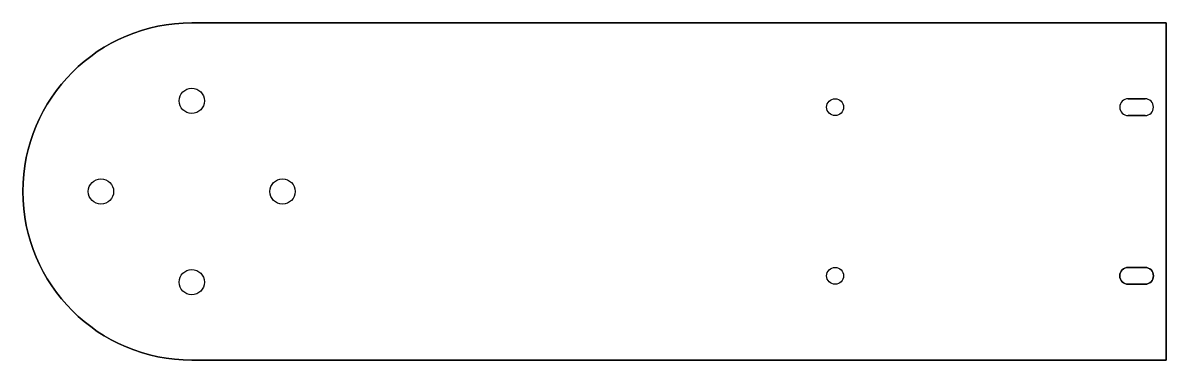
# Model space of a CAD drawing. Header units: millimetres. Extents: x -40 to 231, y 0 to 80.
import ezdxf

# ---------------------------------------------------------------- set-up
doc = ezdxf.new("R2010")
doc.units = ezdxf.units.MM
doc.layers.get('0').update_dxf_attribs({"linetype": 'CONTINUOUS'})

msp = doc.modelspace()

# ---------------------------------------------------------------- linework, layer by layer
for p, q in [((221.76, 62), (225.76, 62)), ((225.76, 62), (221.76, 62)), ((225.76, 58), (221.76, 58)), ((221.76, 58), (225.76, 58))]:
    msp.add_line(p, q)
for points in [[(230.76, 0), (0, 0, -1), (0, 80), (230.76, 80)], [(230.76, 80), (0, 80, 1), (0, 0), (230.76, 0)], [(225.76, 22), (221.76, 22, 1), (221.76, 18), (225.76, 18, 1)], [(221.76, 22), (225.76, 22, -1), (225.76, 18), (221.76, 18, -1)]]:
    msp.add_lwpolyline(points, format="xyb", close=True)
for centre, radius in [((0, 61.5), 3), ((0, 61.5), 3), ((152.35, 60), 2), ((152.35, 60), 2), ((-21.5, 40), 3), ((-21.5, 40), 3), ((21.5, 40), 3), ((21.5, 40), 3), ((152.35, 20), 2), ((152.35, 20), 2), ((0, 18.5), 3), ((0, 18.5), 3)]:
    msp.add_circle(centre, radius)
for centre, start, end in [((221.76, 60), 90, 270), ((221.76, 60), 90, 270), ((225.76, 60), -90, 90), ((225.76, 60), -90, 90)]:
    msp.add_arc(centre, 2, start, end)

doc.saveas('drawing.dxf')
